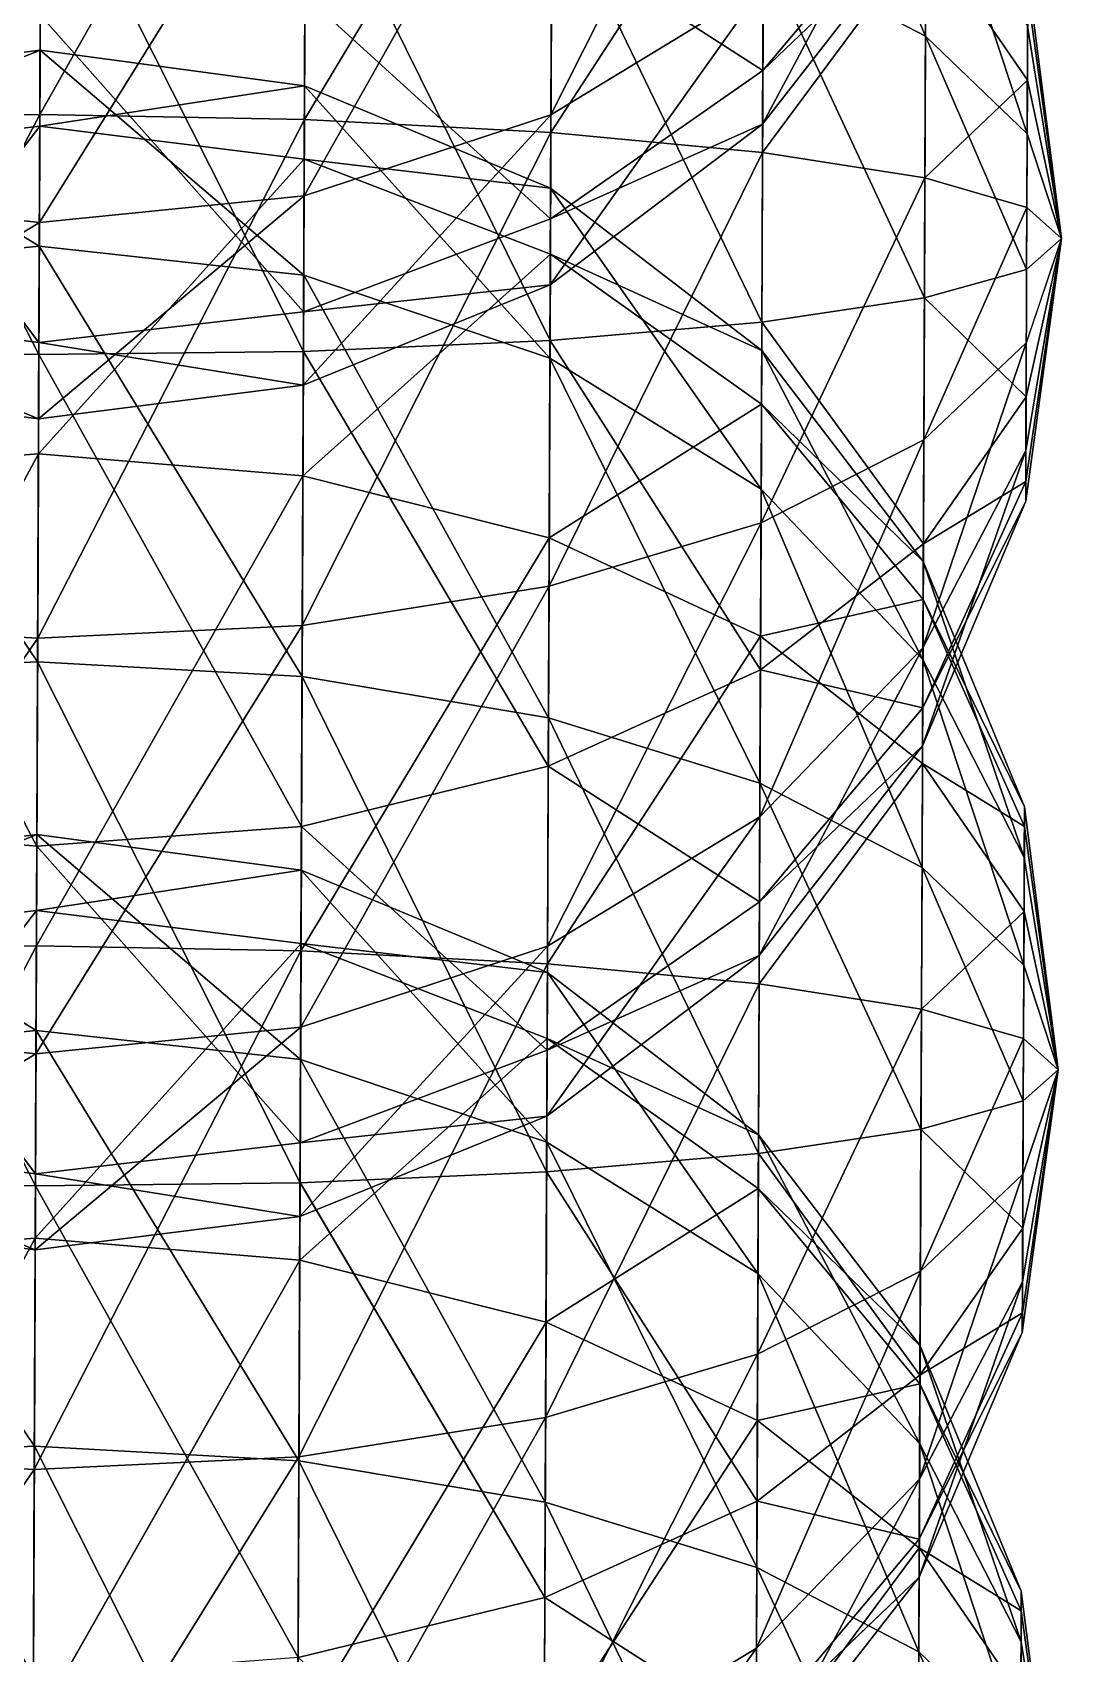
# Model space of a CAD drawing. Header units: metres. Extents: x -322 to 100, y -423 to 142.
# Drawn here: x -171.3 to -141.1, y -194.02 to -146.46 of the extents above; entities that cross this region are included whole.
import ezdxf

# ---------------------------------------------------------------- set-up
doc = ezdxf.new("R2010")
doc.units = ezdxf.units.M

msp = doc.modelspace()

# ---------------------------------------------------------------- linework, layer by layer
for points in [[(-171.02634, -134.44098, -673.1218), (-178.79335, -135.02066, -673.941), (-178.85034, -148.95383, -668.3855), (-178.85023, -148.95372, -668.3854)], [(-171.02634, -134.44098, -673.1218), (-178.85034, -148.95383, -668.3855), (-171.08534, -148.86565, -667.3703), (-171.08524, -148.86554, -667.3702)], [(-163.26434, -135.0842, -673.941), (-171.02634, -134.44098, -673.1218), (-171.08534, -148.86565, -667.3703), (-171.08524, -148.86554, -667.3702)], [(-163.26434, -135.0842, -673.941), (-171.08534, -148.86565, -667.3703), (-163.32133, -149.01735, -668.3855), (-163.32123, -149.01724, -668.3854)], [(-156.0363, -136.90646, -676.3427), (-163.26434, -135.0842, -673.941), (-163.32133, -149.01735, -668.3855), (-163.32123, -149.01724, -668.3854)], [(-145.09497, -146.56801, -710.9437), (-149.85245, -144.09473, -716.65186), (-149.81718, -135.47281, -709.852), (-149.81708, -135.4727, -709.85187)], [(-145.09497, -146.56801, -710.9437), (-149.81718, -135.47281, -709.852), (-145.07004, -140.47139, -706.1355), (-145.06993, -140.47128, -706.1354)], [(-149.82124, -136.46448, -845.6188), (-156.0421, -138.3219, -841.2388), (-156.0853, -148.88155, -849.5669), (-156.08519, -148.88144, -849.5668)], [(-149.82124, -136.46448, -845.6188), (-156.0853, -148.88155, -849.5669), (-149.8565, -145.0864, -852.41864), (-149.8564, -145.08629, -852.4185)], [(-156.0363, -136.90646, -676.3427), (-163.32133, -149.01735, -668.3855), (-156.0874, -149.3986, -671.3618), (-156.0873, -149.3985, -671.3617)], [(-149.83481, -139.78363, -680.1633), (-156.0363, -136.90646, -676.3427), (-156.0874, -149.3986, -671.3618), (-156.0873, -149.3985, -671.3617)], [(-156.0421, -138.3219, -841.2388), (-163.2823, -139.4759, -838.48535), (-163.33049, -151.25366, -847.7742), (-163.33038, -151.25356, -847.77405)], [(-156.0421, -138.3219, -841.2388), (-163.33049, -151.25366, -847.7742), (-156.0853, -148.88155, -849.5669), (-156.08519, -148.88144, -849.5668)], [(-171.04846, -139.84785, -837.5462), (-178.81133, -139.41238, -838.48535), (-178.8595, -151.19014, -847.7742), (-178.85939, -151.19003, -847.77405)], [(-163.2823, -139.4759, -838.48535), (-171.04846, -139.84785, -837.5462), (-171.09834, -152.04109, -847.1627), (-171.09824, -152.04099, -847.1626)], [(-163.2823, -139.4759, -838.48535), (-171.09834, -152.04109, -847.1627), (-163.33049, -151.25366, -847.7742), (-163.33038, -151.25356, -847.77405)], [(-149.83481, -139.78363, -680.1633), (-156.0874, -149.3986, -671.3618), (-149.87654, -149.98341, -676.09644), (-149.87643, -149.9833, -676.0963)], [(-145.0825, -143.51959, -685.14246), (-149.83481, -139.78363, -680.1633), (-149.87654, -149.98341, -676.09644), (-149.87643, -149.9833, -676.0963)], [(-171.04846, -139.84785, -837.5462), (-178.8595, -151.19014, -847.7742), (-171.09834, -152.04109, -847.1627), (-171.09824, -152.04099, -847.1626)], [(-145.06863, -140.12682, -856.13513), (-149.8565, -145.0864, -852.41864), (-149.87315, -149.15327, -862.6185), (-149.87305, -149.15317, -862.6184)], [(-145.06863, -140.12682, -856.13513), (-149.87315, -149.15327, -862.6185), (-145.08038, -143.00255, -863.34753), (-145.08028, -143.00244, -863.3474)], [(-171.11415, -155.90565, -726.9559), (-178.81744, -140.90974, -723.7853), (-171.05128, -140.5378, -724.7244), (-171.05118, -140.53769, -724.7243)], [(-163.34915, -155.81747, -725.9407), (-171.11415, -155.90565, -726.9559), (-171.05128, -140.5378, -724.7244), (-171.05118, -140.53769, -724.7243)], [(-163.34915, -155.81747, -725.9407), (-171.05128, -140.5378, -724.7244), (-163.28842, -140.97327, -723.7853), (-163.28831, -140.97316, -723.78516)], [(-142.10966, -149.43774, -704.2965), (-145.09497, -146.56801, -710.9437), (-145.07004, -140.47139, -706.1355), (-145.06993, -140.47128, -706.1354)], [(-145.07004, -140.47139, -706.1355), (-145.07004, -140.47139, -706.1355), (-145.09497, -146.56801, -710.9437), (-145.09486, -146.5679, -710.9436)], [(-142.10966, -149.43774, -704.2965), (-145.07004, -140.47139, -706.1355), (-142.09676, -146.28189, -701.80756), (-142.09665, -146.28178, -701.80743)], [(-171.11415, -155.90565, -726.9559), (-178.87816, -155.75395, -725.9407), (-178.81744, -140.90974, -723.7853), (-178.81734, -140.90964, -723.78516)], [(-156.11234, -155.49542, -722.96436), (-163.34915, -155.81747, -725.9407), (-163.28842, -140.97327, -723.7853), (-163.28831, -140.97316, -723.78516)], [(-156.11234, -155.49542, -722.96436), (-163.28842, -140.97327, -723.7853), (-156.05789, -142.18648, -721.03186), (-156.05779, -142.18637, -721.03174)], [(-149.8667, -147.57541, -873.4853), (-156.06369, -143.6019, -885.9279), (-149.83888, -140.77557, -882.1073), (-149.83878, -140.77547, -882.1072)], [(-145.07582, -141.88683, -871.0315), (-149.8667, -147.57541, -873.4853), (-149.83888, -140.77557, -882.1073), (-149.83878, -140.77547, -882.1072)], [(-149.8969, -154.96144, -718.22974), (-156.11234, -155.49542, -722.96436), (-156.05789, -142.18648, -721.03186), (-156.05779, -142.18637, -721.03174)], [(-149.8969, -154.96144, -718.22974), (-156.05789, -142.18648, -721.03186), (-149.85245, -144.09473, -716.65186), (-149.85234, -144.09462, -716.65173)], [(-145.08038, -143.00255, -863.34753), (-149.8667, -147.57541, -873.4853), (-145.07582, -141.88683, -871.0315), (-145.07571, -141.88672, -871.0314)], [(-145.08038, -143.00255, -863.34753), (-149.87315, -149.15327, -862.6185), (-149.8667, -147.57541, -873.4853), (-149.8666, -147.5753, -873.48517)], [(-156.09776, -151.92996, -875.36816), (-163.3064, -145.36499, -888.32965), (-156.06369, -143.6019, -885.9279), (-156.06358, -143.60179, -885.9278)], [(-149.8667, -147.57541, -873.4853), (-156.09776, -151.92996, -875.36816), (-156.06369, -143.6019, -885.9279), (-156.06358, -143.60179, -885.9278)], [(-145.0825, -143.51959, -685.14246), (-149.87654, -149.98341, -676.09644), (-145.112, -150.73193, -682.2667), (-145.1119, -150.73183, -682.2666)], [(-142.10321, -147.85976, -690.94073), (-145.0825, -143.51959, -685.14246), (-145.112, -150.73193, -682.2667), (-145.1119, -150.73183, -682.2666)], [(-142.09303, -145.37085, -694.0966), (-145.0825, -143.51959, -685.14246), (-142.10321, -147.85976, -690.94073), (-142.1031, -147.85965, -690.9406)], [(-145.1264, -154.25192, -712.05945), (-149.8969, -154.96144, -718.22974), (-149.85245, -144.09473, -716.65186), (-149.85234, -144.09462, -716.65173)], [(-145.1264, -154.25192, -712.05945), (-149.85245, -144.09473, -716.65186), (-145.09497, -146.56801, -710.9437), (-145.09486, -146.5679, -710.9436)], [(-141.09999, -152.50836, -697.1631), (-142.09676, -146.28189, -701.80756), (-142.09067, -144.7933, -698.07416), (-142.09056, -144.7932, -698.07404)], [(-141.09999, -152.50836, -697.1631), (-142.09067, -144.7933, -698.07416), (-142.09303, -145.37085, -694.0966), (-142.09293, -145.37074, -694.0965)], [(-171.11275, -155.56108, -876.9555), (-178.87341, -154.5902, -876.5518), (-178.83542, -145.30145, -888.32965), (-178.83531, -145.30135, -888.3295)], [(-171.11275, -155.56108, -876.9555), (-178.83542, -145.30145, -888.32965), (-171.07341, -145.94467, -889.1488), (-171.0733, -145.94456, -889.1487)], [(-163.34439, -154.65372, -876.5518), (-171.07341, -145.94467, -889.1488), (-163.3064, -145.36499, -888.32965), (-163.30629, -145.36488, -888.3295)], [(-156.09776, -151.92996, -875.36816), (-163.34439, -154.65372, -876.5518), (-163.3064, -145.36499, -888.32965), (-163.30629, -145.36488, -888.3295)], [(-149.8565, -145.0864, -852.41864), (-156.0853, -148.88155, -849.5669), (-156.10567, -153.86244, -862.0591), (-156.10556, -153.86234, -862.05896)], [(-149.8565, -145.0864, -852.41864), (-156.10567, -153.86244, -862.0591), (-149.87315, -149.15327, -862.6185), (-149.87305, -149.15317, -862.6184)], [(-141.09999, -152.50836, -697.1631), (-142.09303, -145.37085, -694.0966), (-142.10321, -147.85976, -690.94073), (-142.1031, -147.85965, -690.9406)], [(-163.34439, -154.65372, -876.5518), (-171.11275, -155.56108, -876.9555), (-171.07341, -145.94467, -889.1488), (-171.0733, -145.94456, -889.1487)], [(-141.09999, -152.50836, -697.1631), (-142.10966, -149.43774, -704.2965), (-142.09676, -146.28189, -701.80756), (-142.09665, -146.28178, -701.80743)], [(-142.09676, -146.28189, -701.80756), (-142.09676, -146.28189, -701.80756), (-142.10966, -149.43774, -704.2965), (-142.10956, -149.43764, -704.2964)], [(-142.12595, -153.41524, -704.874), (-145.1264, -154.25192, -712.05945), (-145.09497, -146.56801, -710.9437), (-145.09486, -146.5679, -710.9436)], [(-142.12595, -153.41524, -704.874), (-145.09497, -146.56801, -710.9437), (-142.10966, -149.43774, -704.2965), (-142.10956, -149.43764, -704.2964)], [(-171.07764, -146.97878, -532.7387), (-178.8463, -147.96217, -532.6188), (-178.85512, -150.11758, -517.7744), (-178.85501, -150.11748, -517.7743)], [(-171.07764, -146.97878, -532.7387), (-178.85512, -150.11758, -517.7744), (-171.08676, -149.21022, -517.3707), (-171.08665, -149.21011, -517.3706)], [(-171.10117, -152.73022, -547.1635), (-178.8463, -147.96217, -532.6188), (-171.07764, -146.97878, -532.7387), (-171.07753, -146.97867, -532.7386)], [(-163.34001, -153.58116, -546.55206), (-171.10117, -152.73022, -547.1635), (-171.07764, -146.97878, -532.7387), (-171.07753, -146.97867, -532.7386)], [(-163.31729, -148.0257, -532.6188), (-171.07764, -146.97878, -532.7387), (-171.08676, -149.21022, -517.3707), (-171.08665, -149.21011, -517.3706)], [(-163.34001, -153.58116, -546.55206), (-171.07764, -146.97878, -532.7387), (-163.31729, -148.0257, -532.6188), (-163.31718, -148.02559, -532.61865)], [(-149.87315, -149.15327, -862.6185), (-156.09776, -151.92996, -875.36816), (-149.8667, -147.57541, -873.4853), (-149.8666, -147.5753, -873.48517)], [(-142.10321, -147.85976, -690.94073), (-145.112, -150.73193, -682.2667), (-142.11848, -151.59314, -689.45215), (-142.11838, -151.59303, -689.452)], [(-141.09999, -152.50836, -697.1631), (-142.10321, -147.85976, -690.94073), (-142.11848, -151.59314, -689.45215), (-142.11838, -151.59303, -689.452)], [(-171.10117, -152.73022, -547.1635), (-178.86902, -153.51764, -546.55206), (-178.8463, -147.96217, -532.6188), (-178.84619, -147.96207, -532.61865)], [(-163.31729, -148.0257, -532.6188), (-171.08676, -149.21022, -517.3707), (-163.3261, -150.1811, -517.7744), (-163.32599, -150.181, -517.7743)], [(-156.11447, -156.01247, -544.75934), (-163.34001, -153.58116, -546.55206), (-163.31729, -148.0257, -532.6188), (-163.31718, -148.02559, -532.61865)], [(-156.09409, -151.03157, -532.26715), (-163.31729, -148.0257, -532.6188), (-163.3261, -150.1811, -517.7744), (-163.32599, -150.181, -517.7743)], [(-156.11447, -156.01247, -544.75934), (-163.31729, -148.0257, -532.6188), (-156.09409, -151.03157, -532.26715), (-156.09398, -151.03146, -532.267)], [(-171.08534, -148.86565, -667.3703), (-178.85034, -148.95383, -668.3855), (-178.91107, -163.79803, -670.5409), (-178.91096, -163.79793, -670.5408)], [(-171.08534, -148.86565, -667.3703), (-178.91107, -163.79803, -670.5409), (-171.14821, -164.2335, -669.60175), (-171.1481, -164.2334, -669.6016)], [(-171.08676, -149.21022, -517.3707), (-178.85512, -150.11758, -517.7744), (-178.89311, -159.40631, -505.99658), (-178.893, -159.4062, -505.9965)], [(-171.08676, -149.21022, -517.3707), (-178.89311, -159.40631, -505.99658), (-171.1261, -158.82663, -505.1774), (-171.12599, -158.82652, -505.1773)], [(-163.32133, -149.01735, -668.3855), (-171.08534, -148.86565, -667.3703), (-171.14821, -164.2335, -669.60175), (-171.1481, -164.2334, -669.6016)], [(-163.32133, -149.01735, -668.3855), (-171.14821, -164.2335, -669.60175), (-163.38205, -163.86156, -670.5409), (-163.38194, -163.86145, -670.5408)], [(-163.3261, -150.1811, -517.7744), (-171.08676, -149.21022, -517.3707), (-171.1261, -158.82663, -505.1774), (-171.12599, -158.82652, -505.1773)], [(-156.0874, -149.3986, -671.3618), (-163.32133, -149.01735, -668.3855), (-163.38205, -163.86156, -670.5409), (-163.38194, -163.86145, -670.5408)], [(-156.0853, -148.88155, -849.5669), (-163.33049, -151.25366, -847.7742), (-163.35321, -156.80913, -861.70746), (-163.3531, -156.80902, -861.70734)], [(-156.0853, -148.88155, -849.5669), (-163.35321, -156.80913, -861.70746), (-156.10567, -153.86244, -862.0591), (-156.10556, -153.86234, -862.05896)], [(-149.87315, -149.15327, -862.6185), (-156.10567, -153.86244, -862.0591), (-156.09776, -151.92996, -875.36816), (-156.09766, -151.92986, -875.36804)], [(-156.0874, -149.3986, -671.3618), (-163.38205, -163.86156, -670.5409), (-156.14185, -162.70755, -673.2943), (-156.14174, -162.70744, -673.2942)], [(-149.87654, -149.98341, -676.09644), (-156.0874, -149.3986, -671.3618), (-156.14185, -162.70755, -673.2943), (-156.14174, -162.70744, -673.2942)], [(-141.09999, -152.50836, -697.1631), (-142.12595, -153.41524, -704.874), (-142.10966, -149.43774, -704.2965), (-142.10956, -149.43764, -704.2964)], [(-163.3261, -150.1811, -517.7744), (-171.1261, -158.82663, -505.1774), (-163.3641, -159.46985, -505.99658), (-163.364, -159.46974, -505.9965)], [(-156.10199, -152.96407, -518.95807), (-163.3261, -150.1811, -517.7744), (-163.3641, -159.46985, -505.99658), (-163.364, -159.46974, -505.9965)], [(-156.09409, -151.03157, -532.26715), (-163.3261, -150.1811, -517.7744), (-156.10199, -152.96407, -518.95807), (-156.10188, -152.96396, -518.95795)], [(-149.87654, -149.98341, -676.09644), (-156.14185, -162.70755, -673.2943), (-149.92099, -160.85013, -677.6743), (-149.92088, -160.85002, -677.6742)], [(-145.112, -150.73193, -682.2667), (-149.87654, -149.98341, -676.09644), (-149.92099, -160.85013, -677.6743), (-149.92088, -160.85002, -677.6742)], [(-145.112, -150.73193, -682.2667), (-149.92099, -160.85013, -677.6743), (-145.14343, -158.41585, -683.38245), (-145.14333, -158.41574, -683.3823)], [(-142.11848, -151.59314, -689.45215), (-145.112, -150.73193, -682.2667), (-145.14343, -158.41585, -683.38245), (-145.14333, -158.41574, -683.3823)], [(-171.09834, -152.04109, -847.1627), (-178.8595, -151.19014, -847.7742), (-178.88223, -156.7456, -861.70746), (-178.88213, -156.7455, -861.70734)], [(-149.91695, -159.85846, -541.9076), (-156.11447, -156.01247, -544.75934), (-156.09409, -151.03157, -532.26715), (-156.09398, -151.03146, -532.267)], [(-149.9003, -155.79158, -531.7077), (-156.09409, -151.03157, -532.26715), (-156.10199, -152.96407, -518.95807), (-156.10188, -152.96396, -518.95795)], [(-149.91695, -159.85846, -541.9076), (-156.09409, -151.03157, -532.26715), (-149.9003, -155.79158, -531.7077), (-149.90019, -155.79147, -531.7076)], [(-163.33049, -151.25366, -847.7742), (-171.09834, -152.04109, -847.1627), (-171.12187, -157.79253, -861.5875), (-171.12177, -157.79242, -861.5874)], [(-163.33049, -151.25366, -847.7742), (-171.12187, -157.79253, -861.5875), (-163.35321, -156.80913, -861.70746), (-163.3531, -156.80902, -861.70734)], [(-142.11848, -151.59314, -689.45215), (-145.14343, -158.41585, -683.38245), (-142.13477, -155.57063, -690.02966), (-142.13466, -155.57053, -690.02954)], [(-141.09999, -152.50836, -697.1631), (-142.11848, -151.59314, -689.45215), (-142.13477, -155.57063, -690.02966), (-142.13466, -155.57053, -690.02954)], [(-171.09834, -152.04109, -847.1627), (-178.88223, -156.7456, -861.70746), (-171.12187, -157.79253, -861.5875), (-171.12177, -157.79242, -861.5874)], [(-156.10567, -153.86244, -862.0591), (-163.34439, -154.65372, -876.5518), (-156.09776, -151.92996, -875.36816), (-156.09766, -151.92986, -875.36804)], [(-141.09999, -152.50836, -697.1631), (-142.14767, -158.72649, -692.5186), (-142.15376, -160.21506, -696.252), (-142.15366, -160.21495, -696.2519)], [(-141.09999, -152.50836, -697.1631), (-142.15376, -160.21506, -696.252), (-142.1514, -159.63753, -700.22955), (-142.15129, -159.63742, -700.22943)], [(-141.09999, -152.50836, -697.1631), (-142.1514, -159.63753, -700.22955), (-142.14122, -157.1486, -703.38544), (-142.14111, -157.1485, -703.3853)], [(-141.09999, -152.50836, -697.1631), (-142.13477, -155.57063, -690.02966), (-142.14767, -158.72649, -692.5186), (-142.14757, -158.72638, -692.5185)], [(-141.09999, -152.50836, -697.1631), (-142.14122, -157.1486, -703.38544), (-142.12595, -153.41524, -704.874), (-142.12584, -153.41513, -704.8739)], [(-171.15105, -164.92345, -556.78), (-178.86902, -153.51764, -546.55206), (-171.10117, -152.73022, -547.1635), (-171.10106, -152.73012, -547.1634)], [(-163.38818, -165.35892, -555.8409), (-171.15105, -164.92345, -556.78), (-171.10117, -152.73022, -547.1635), (-171.10106, -152.73012, -547.1634)], [(-171.10117, -152.73022, -547.1635), (-171.10117, -152.73022, -547.1635), (-171.15105, -164.92345, -556.78), (-171.15094, -164.92334, -556.7799)], [(-163.38818, -165.35892, -555.8409), (-171.10117, -152.73022, -547.1635), (-163.34001, -153.58116, -546.55206), (-163.3399, -153.58105, -546.55194)], [(-156.10199, -152.96407, -518.95807), (-163.3641, -159.46985, -505.99658), (-156.13606, -161.29211, -508.39832), (-156.13596, -161.292, -508.39822)], [(-149.90677, -157.36945, -520.84094), (-156.10199, -152.96407, -518.95807), (-156.13606, -161.29211, -508.39832), (-156.13596, -161.292, -508.39822)], [(-149.9003, -155.79158, -531.7077), (-156.10199, -152.96407, -518.95807), (-149.90677, -157.36945, -520.84094), (-149.90666, -157.36934, -520.8408)], [(-171.15105, -164.92345, -556.78), (-178.9172, -165.2954, -555.8409), (-178.86902, -153.51764, -546.55206), (-178.86891, -153.51753, -546.55194)], [(-156.15765, -166.57213, -553.08746), (-163.38818, -165.35892, -555.8409), (-163.34001, -153.58116, -546.55206), (-163.3399, -153.58105, -546.55194)], [(-163.34001, -153.58116, -546.55206), (-163.34001, -153.58116, -546.55206), (-163.38818, -165.35892, -555.8409), (-163.38808, -165.35881, -555.84076)], [(-156.15765, -166.57213, -553.08746), (-163.34001, -153.58116, -546.55206), (-156.11447, -156.01247, -544.75934), (-156.11436, -156.01236, -544.7592)], [(-142.14122, -157.1486, -703.38544), (-145.1264, -154.25192, -712.05945), (-142.12595, -153.41524, -704.874), (-142.12584, -153.41513, -704.8739)], [(-156.10567, -153.86244, -862.0591), (-163.35321, -156.80913, -861.70746), (-163.34439, -154.65372, -876.5518), (-163.34428, -154.65361, -876.5517)], [(-145.1559, -161.46426, -709.1837), (-149.8969, -154.96144, -718.22974), (-145.1264, -154.25192, -712.05945), (-145.1263, -154.25182, -712.0593)], [(-142.14122, -157.1486, -703.38544), (-145.1559, -161.46426, -709.1837), (-145.1264, -154.25192, -712.05945), (-145.1263, -154.25182, -712.0593)], [(-171.12187, -157.79253, -861.5875), (-178.88223, -156.7456, -861.70746), (-178.87341, -154.5902, -876.5518), (-178.8733, -154.59009, -876.5517)], [(-171.12187, -157.79253, -861.5875), (-178.87341, -154.5902, -876.5518), (-171.11275, -155.56108, -876.9555), (-171.11264, -155.56097, -876.9554)], [(-163.35321, -156.80913, -861.70746), (-171.11275, -155.56108, -876.9555), (-163.34439, -154.65372, -876.5518), (-163.34428, -154.65361, -876.5517)], [(-149.93863, -165.16122, -714.16284), (-156.11234, -155.49542, -722.96436), (-149.8969, -154.96144, -718.22974), (-149.89679, -154.96133, -718.2296)], [(-145.1559, -161.46426, -709.1837), (-149.93863, -165.16122, -714.16284), (-149.8969, -154.96144, -718.22974), (-149.89679, -154.96133, -718.2296)], [(-156.16344, -167.98755, -717.98346), (-163.34915, -155.81747, -725.9407), (-156.11234, -155.49542, -722.96436), (-156.11223, -155.49532, -722.96423)], [(-149.93863, -165.16122, -714.16284), (-156.16344, -167.98755, -717.98346), (-156.11234, -155.49542, -722.96436), (-156.11223, -155.49532, -722.96423)], [(-171.17316, -170.33032, -721.20435), (-178.93517, -169.6871, -720.3852), (-178.87816, -155.75395, -725.9407), (-178.87805, -155.75385, -725.94055)], [(-171.17316, -170.33032, -721.20435), (-178.87816, -155.75395, -725.9407), (-171.11415, -155.90565, -726.9559), (-171.11404, -155.90555, -726.95575)], [(-163.40614, -169.75064, -720.3852), (-171.17316, -170.33032, -721.20435), (-171.11415, -155.90565, -726.9559), (-171.11404, -155.90555, -726.95575)], [(-163.35321, -156.80913, -861.70746), (-171.12187, -157.79253, -861.5875), (-171.11275, -155.56108, -876.9555), (-171.11264, -155.56097, -876.9554)], [(-163.40614, -169.75064, -720.3852), (-171.11415, -155.90565, -726.9559), (-163.34915, -155.81747, -725.9407), (-163.34904, -155.81737, -725.94055)], [(-156.16344, -167.98755, -717.98346), (-163.40614, -169.75064, -720.3852), (-163.34915, -155.81747, -725.9407), (-163.34904, -155.81737, -725.94055)], [(-145.1698, -164.85704, -538.1911), (-149.91695, -159.85846, -541.9076), (-149.9003, -155.79158, -531.7077), (-149.90019, -155.79147, -531.7076)], [(-145.15804, -161.98131, -530.9787), (-149.9003, -155.79158, -531.7077), (-149.90677, -157.36945, -520.84094), (-149.90666, -157.36934, -520.8408)], [(-145.1698, -164.85704, -538.1911), (-149.9003, -155.79158, -531.7077), (-145.15804, -161.98131, -530.9787), (-145.15793, -161.9812, -530.9786)], [(-142.13477, -155.57063, -690.02966), (-145.14343, -158.41585, -683.38245), (-145.16837, -164.51247, -688.1907), (-145.16826, -164.51236, -688.19055)], [(-142.13477, -155.57063, -690.02966), (-145.16837, -164.51247, -688.1907), (-142.14767, -158.72649, -692.5186), (-142.14757, -158.72638, -692.5185)], [(-149.95221, -168.48038, -548.70746), (-156.15765, -166.57213, -553.08746), (-156.11447, -156.01247, -544.75934), (-156.11436, -156.01236, -544.7592)], [(-156.11447, -156.01247, -544.75934), (-156.11447, -156.01247, -544.75934), (-156.15765, -166.57213, -553.08746), (-156.15755, -166.57202, -553.08734)], [(-149.95221, -168.48038, -548.70746), (-156.11447, -156.01247, -544.75934), (-149.91695, -159.85846, -541.9076), (-149.91684, -159.85835, -541.9075)], [(-149.90677, -157.36945, -520.84094), (-156.13606, -161.29211, -508.39832), (-149.93457, -164.16928, -512.21893), (-149.93446, -164.16917, -512.2188)], [(-145.1626, -163.09703, -523.29474), (-149.90677, -157.36945, -520.84094), (-149.93457, -164.16928, -512.21893), (-149.93446, -164.16917, -512.2188)], [(-145.15804, -161.98131, -530.9787), (-149.90677, -157.36945, -520.84094), (-145.1626, -163.09703, -523.29474), (-145.16249, -163.09692, -523.2946)], [(-142.1514, -159.63753, -700.22955), (-145.1559, -161.46426, -709.1837), (-142.14122, -157.1486, -703.38544), (-142.14111, -157.1485, -703.3853)], [(-171.1261, -158.82663, -505.1774), (-178.89311, -159.40631, -505.99658), (-178.9501, -173.33948, -500.44107), (-178.95, -173.33937, -500.44098)], [(-171.1261, -158.82663, -505.1774), (-178.9501, -173.33948, -500.44107), (-171.1851, -173.2513, -499.4259), (-171.185, -173.25119, -499.4258)], [(-163.3641, -159.46985, -505.99658), (-171.1261, -158.82663, -505.1774), (-171.1851, -173.2513, -499.4259), (-171.185, -173.25119, -499.4258)], [(-145.14343, -158.41585, -683.38245), (-149.92099, -160.85013, -677.6743), (-149.95627, -169.47205, -684.4742), (-149.95616, -169.47194, -684.47406)], [(-145.14343, -158.41585, -683.38245), (-149.95627, -169.47205, -684.4742), (-145.16837, -164.51247, -688.1907), (-145.16826, -164.51236, -688.19055)], [(-142.14767, -158.72649, -692.5186), (-145.16837, -164.51247, -688.1907), (-145.18013, -167.3882, -695.4031), (-145.18002, -167.38809, -695.40295)], [(-142.14767, -158.72649, -692.5186), (-145.18013, -167.3882, -695.4031), (-142.15376, -160.21506, -696.252), (-142.15366, -160.21495, -696.2519)], [(-163.3641, -159.46985, -505.99658), (-171.1851, -173.2513, -499.4259), (-163.4211, -173.403, -500.44107), (-163.42099, -173.4029, -500.44098)], [(-156.13606, -161.29211, -508.39832), (-163.3641, -159.46985, -505.99658), (-163.4211, -173.403, -500.44107), (-163.42099, -173.4029, -500.44098)], [(-142.15376, -160.21506, -696.252), (-145.17557, -166.27248, -703.08704), (-142.1514, -159.63753, -700.22955), (-142.15129, -159.63742, -700.22943)], [(-142.1514, -159.63753, -700.22955), (-145.17557, -166.27248, -703.08704), (-145.1559, -161.46426, -709.1837), (-145.15579, -161.46416, -709.1836)], [(-145.19473, -170.95366, -542.9993), (-149.95221, -168.48038, -548.70746), (-149.91695, -159.85846, -541.9076), (-149.91684, -159.85835, -541.9075)], [(-149.91695, -159.85846, -541.9076), (-149.91695, -159.85846, -541.9076), (-149.95221, -168.48038, -548.70746), (-149.9521, -168.48027, -548.70734)], [(-145.19473, -170.95366, -542.9993), (-149.91695, -159.85846, -541.9076), (-145.1698, -164.85704, -538.1911), (-145.1697, -164.85693, -538.191)], [(-142.15376, -160.21506, -696.252), (-145.18013, -167.3882, -695.4031), (-145.17557, -166.27248, -703.08704), (-145.17546, -166.27237, -703.0869)], [(-149.92099, -160.85013, -677.6743), (-156.14185, -162.70755, -673.2943), (-156.18504, -173.2672, -681.62244), (-156.18494, -173.26709, -681.6223)], [(-149.92099, -160.85013, -677.6743), (-156.18504, -173.2672, -681.62244), (-149.95627, -169.47205, -684.4742), (-149.95616, -169.47194, -684.47406)], [(-156.13606, -161.29211, -508.39832), (-163.4211, -173.403, -500.44107), (-156.18716, -173.78426, -503.4174), (-156.18706, -173.78415, -503.4173)], [(-149.93457, -164.16928, -512.21893), (-156.13606, -161.29211, -508.39832), (-156.18716, -173.78426, -503.4174), (-156.18706, -173.78415, -503.4173)], [(-145.17557, -166.27248, -703.08704), (-149.93863, -165.16122, -714.16284), (-145.1559, -161.46426, -709.1837), (-145.15579, -161.46416, -709.1836)], [(-142.19652, -170.66754, -533.86316), (-145.1698, -164.85704, -538.1911), (-145.15804, -161.98131, -530.9787), (-145.15793, -161.9812, -530.9786)], [(-142.19043, -169.17896, -530.12976), (-145.15804, -161.98131, -530.9787), (-145.1626, -163.09703, -523.29474), (-145.16249, -163.09692, -523.2946)], [(-142.19652, -170.66754, -533.86316), (-145.15804, -161.98131, -530.9787), (-142.19043, -169.17896, -530.12976), (-142.19032, -169.17885, -530.12964)], [(-156.14185, -162.70755, -673.2943), (-163.38205, -163.86156, -670.5409), (-163.43024, -175.63931, -679.8297), (-163.43013, -175.6392, -679.8296)], [(-156.14185, -162.70755, -673.2943), (-163.43024, -175.63931, -679.8297), (-156.18504, -173.2672, -681.62244), (-156.18494, -173.26709, -681.6223)], [(-145.1626, -163.09703, -523.29474), (-149.93457, -164.16928, -512.21893), (-145.18227, -167.90524, -517.19806), (-145.18216, -167.90514, -517.19794)], [(-142.1928, -169.7565, -526.1522), (-145.1626, -163.09703, -523.29474), (-145.18227, -167.90524, -517.19806), (-145.18216, -167.90514, -517.19794)], [(-142.19043, -169.17896, -530.12976), (-145.1626, -163.09703, -523.29474), (-142.1928, -169.7565, -526.1522), (-142.19269, -169.7564, -526.1521)], [(-171.14821, -164.2335, -669.60175), (-178.91107, -163.79803, -670.5409), (-178.95924, -175.57579, -679.8297), (-178.95914, -175.57568, -679.8296)], [(-163.38205, -163.86156, -670.5409), (-171.14821, -164.2335, -669.60175), (-171.19809, -176.42674, -679.21826), (-171.19798, -176.42664, -679.21814)], [(-163.38205, -163.86156, -670.5409), (-171.19809, -176.42674, -679.21826), (-163.43024, -175.63931, -679.8297), (-163.43013, -175.6392, -679.8296)], [(-171.14821, -164.2335, -669.60175), (-178.95924, -175.57579, -679.8297), (-171.19809, -176.42674, -679.21826), (-171.19798, -176.42664, -679.21814)], [(-149.93457, -164.16928, -512.21893), (-156.18716, -173.78426, -503.4174), (-149.9763, -174.36906, -508.152), (-149.9762, -174.36896, -508.15192)], [(-145.18227, -167.90524, -517.19806), (-149.93457, -164.16928, -512.21893), (-149.9763, -174.36906, -508.152), (-149.9762, -174.36896, -508.15192)], [(-145.16837, -164.51247, -688.1907), (-149.95627, -169.47205, -684.4742), (-149.9729, -173.53893, -694.6741), (-149.9728, -173.53882, -694.67395)], [(-145.16837, -164.51247, -688.1907), (-149.9729, -173.53893, -694.6741), (-145.18013, -167.3882, -695.4031), (-145.18002, -167.38809, -695.40295)], [(-171.21391, -180.2913, -559.0115), (-178.9172, -165.2954, -555.8409), (-171.15105, -164.92345, -556.78), (-171.15094, -164.92334, -556.7799)], [(-163.44891, -180.20312, -557.9963), (-171.21391, -180.2913, -559.0115), (-171.15105, -164.92345, -556.78), (-171.15094, -164.92334, -556.7799)], [(-163.44891, -180.20312, -557.9963), (-171.15105, -164.92345, -556.78), (-163.38818, -165.35892, -555.8409), (-163.38808, -165.35881, -555.84076)], [(-142.20943, -173.8234, -536.3521), (-145.19473, -170.95366, -542.9993), (-145.1698, -164.85704, -538.1911), (-145.1697, -164.85693, -538.191)], [(-145.1698, -164.85704, -538.1911), (-145.1698, -164.85704, -538.1911), (-145.19473, -170.95366, -542.9993), (-145.19463, -170.95355, -542.9992)], [(-142.20943, -173.8234, -536.3521), (-145.1698, -164.85704, -538.1911), (-142.19652, -170.66754, -533.86316), (-142.19641, -170.66743, -533.86304)], [(-171.21391, -180.2913, -559.0115), (-178.97792, -180.1396, -557.9963), (-178.9172, -165.2954, -555.8409), (-178.9171, -165.29529, -555.84076)], [(-156.2121, -179.88107, -555.01996), (-163.44891, -180.20312, -557.9963), (-163.38818, -165.35892, -555.8409), (-163.38808, -165.35881, -555.84076)], [(-156.2121, -179.88107, -555.01996), (-163.38818, -165.35892, -555.8409), (-156.15765, -166.57213, -553.08746), (-156.15755, -166.57202, -553.08734)], [(-149.96645, -171.96106, -705.54083), (-156.16344, -167.98755, -717.98346), (-149.93863, -165.16122, -714.16284), (-149.93852, -165.16112, -714.1627)], [(-145.17557, -166.27248, -703.08704), (-149.96645, -171.96106, -705.54083), (-149.93863, -165.16122, -714.16284), (-149.93852, -165.16112, -714.1627)], [(-145.18013, -167.3882, -695.4031), (-149.96645, -171.96106, -705.54083), (-145.17557, -166.27248, -703.08704), (-145.17546, -166.27237, -703.0869)], [(-149.99666, -179.34709, -550.28534), (-156.2121, -179.88107, -555.01996), (-156.15765, -166.57213, -553.08746), (-156.15755, -166.57202, -553.08734)], [(-149.99666, -179.34709, -550.28534), (-156.15765, -166.57213, -553.08746), (-149.95221, -168.48038, -548.70746), (-149.9521, -168.48027, -548.70734)], [(-145.18013, -167.3882, -695.4031), (-149.9729, -173.53893, -694.6741), (-149.96645, -171.96106, -705.54083), (-149.96634, -171.96095, -705.5407)], [(-156.19751, -176.31561, -707.4237), (-163.40614, -169.75064, -720.3852), (-156.16344, -167.98755, -717.98346), (-156.16333, -167.98744, -717.98334)], [(-149.96645, -171.96106, -705.54083), (-156.19751, -176.31561, -707.4237), (-156.16344, -167.98755, -717.98346), (-156.16333, -167.98744, -717.98334)], [(-145.18227, -167.90524, -517.19806), (-149.9763, -174.36906, -508.152), (-145.21176, -175.11758, -514.3223), (-145.21165, -175.11748, -514.3222)], [(-142.20297, -172.2454, -522.99634), (-145.18227, -167.90524, -517.19806), (-145.21176, -175.11758, -514.3223), (-145.21165, -175.11748, -514.3222)], [(-142.1928, -169.7565, -526.1522), (-145.18227, -167.90524, -517.19806), (-142.20297, -172.2454, -522.99634), (-142.20287, -172.2453, -522.9962)], [(-145.22617, -178.63757, -544.11505), (-149.99666, -179.34709, -550.28534), (-149.95221, -168.48038, -548.70746), (-149.9521, -168.48027, -548.70734)], [(-145.22617, -178.63757, -544.11505), (-149.95221, -168.48038, -548.70746), (-145.19473, -170.95366, -542.9993), (-145.19463, -170.95355, -542.9992)], [(-141.19975, -176.89401, -529.2187), (-142.19652, -170.66754, -533.86316), (-142.19043, -169.17896, -530.12976), (-142.19032, -169.17885, -530.12964)], [(-141.19975, -176.89401, -529.2187), (-142.19043, -169.17896, -530.12976), (-142.1928, -169.7565, -526.1522), (-142.19269, -169.7564, -526.1521)], [(-171.2125, -179.94673, -709.01105), (-178.97316, -178.97585, -708.60736), (-178.93517, -169.6871, -720.3852), (-178.93506, -169.687, -720.3851)], [(-171.2125, -179.94673, -709.01105), (-178.93517, -169.6871, -720.3852), (-171.17316, -170.33032, -721.20435), (-171.17305, -170.33022, -721.2042)], [(-163.44414, -179.03937, -708.60736), (-171.17316, -170.33032, -721.20435), (-163.40614, -169.75064, -720.3852), (-163.40604, -169.75053, -720.3851)], [(-156.19751, -176.31561, -707.4237), (-163.44414, -179.03937, -708.60736), (-163.40614, -169.75064, -720.3852), (-163.40604, -169.75053, -720.3851)], [(-149.95627, -169.47205, -684.4742), (-156.18504, -173.2672, -681.62244), (-156.20541, -178.2481, -694.1146), (-156.2053, -178.24799, -694.1145)], [(-149.95627, -169.47205, -684.4742), (-156.20541, -178.2481, -694.1146), (-149.9729, -173.53893, -694.6741), (-149.9728, -173.53882, -694.67395)], [(-141.19975, -176.89401, -529.2187), (-142.1928, -169.7565, -526.1522), (-142.20297, -172.2454, -522.99634), (-142.20287, -172.2453, -522.9962)], [(-171.17175, -169.98616, -964.7927), (-178.94041, -170.96956, -964.6728), (-178.94923, -173.12497, -949.8285), (-178.94913, -173.12486, -949.82837)], [(-171.17175, -169.98616, -964.7927), (-178.94923, -173.12497, -949.8285), (-171.18088, -172.2176, -949.42474), (-171.18077, -172.2175, -949.4246)], [(-171.19528, -175.73761, -979.2175), (-178.94041, -170.96956, -964.6728), (-171.17175, -169.98616, -964.7927), (-171.17165, -169.98605, -964.7926)], [(-163.43413, -176.58855, -978.6061), (-171.19528, -175.73761, -979.2175), (-171.17175, -169.98616, -964.7927), (-171.17165, -169.98605, -964.7926)], [(-163.4114, -171.03308, -964.6728), (-171.17175, -169.98616, -964.7927), (-171.18088, -172.2176, -949.42474), (-171.18077, -172.2175, -949.4246)], [(-163.43413, -176.58855, -978.6061), (-171.17175, -169.98616, -964.7927), (-163.4114, -171.03308, -964.6728), (-163.4113, -171.03297, -964.67267)], [(-163.44414, -179.03937, -708.60736), (-171.2125, -179.94673, -709.01105), (-171.17316, -170.33032, -721.20435), (-171.17305, -170.33022, -721.2042)], [(-141.19975, -176.89401, -529.2187), (-142.20943, -173.8234, -536.3521), (-142.19652, -170.66754, -533.86316), (-142.19641, -170.66743, -533.86304)], [(-142.19652, -170.66754, -533.86316), (-142.19652, -170.66754, -533.86316), (-142.20943, -173.8234, -536.3521), (-142.20932, -173.82329, -536.352)], [(-171.19528, -175.73761, -979.2175), (-178.96313, -176.52502, -978.6061), (-178.94041, -170.96956, -964.6728), (-178.9403, -170.96945, -964.67267)], [(-163.4114, -171.03308, -964.6728), (-171.18088, -172.2176, -949.42474), (-163.42021, -173.18849, -949.8285), (-163.4201, -173.18839, -949.82837)], [(-156.20859, -179.01985, -976.81335), (-163.43413, -176.58855, -978.6061), (-163.4114, -171.03308, -964.6728), (-163.4113, -171.03297, -964.67267)], [(-156.1882, -174.03896, -964.32117), (-163.4114, -171.03308, -964.6728), (-163.42021, -173.18849, -949.8285), (-163.4201, -173.18839, -949.82837)], [(-156.20859, -179.01985, -976.81335), (-163.4114, -171.03308, -964.6728), (-156.1882, -174.03896, -964.32117), (-156.1881, -174.03885, -964.32104)], [(-142.22571, -177.80089, -536.9296), (-145.22617, -178.63757, -544.11505), (-145.19473, -170.95366, -542.9993), (-145.19463, -170.95355, -542.9992)], [(-142.22571, -177.80089, -536.9296), (-145.19473, -170.95366, -542.9993), (-142.20943, -173.8234, -536.3521), (-142.20932, -173.82329, -536.352)], [(-149.9729, -173.53893, -694.6741), (-156.19751, -176.31561, -707.4237), (-149.96645, -171.96106, -705.54083), (-149.96634, -171.96095, -705.5407)], [(-171.18088, -172.2176, -949.42474), (-178.94923, -173.12497, -949.8285), (-178.98723, -182.4137, -938.0506), (-178.98712, -182.41359, -938.0505)], [(-171.18088, -172.2176, -949.42474), (-178.98723, -182.4137, -938.0506), (-171.22021, -181.83401, -937.23145), (-171.22011, -181.83391, -937.2313)], [(-163.42021, -173.18849, -949.8285), (-171.18088, -172.2176, -949.42474), (-171.22021, -181.83401, -937.23145), (-171.22011, -181.83391, -937.2313)], [(-142.20297, -172.2454, -522.99634), (-145.21176, -175.11758, -514.3223), (-142.21825, -175.97879, -521.50775), (-142.21814, -175.97868, -521.5076)], [(-141.19975, -176.89401, -529.2187), (-142.20297, -172.2454, -522.99634), (-142.21825, -175.97879, -521.50775), (-142.21814, -175.97868, -521.5076)], [(-171.1851, -173.2513, -499.4259), (-178.9501, -173.33948, -500.44107), (-179.01083, -188.18369, -502.5965), (-179.01073, -188.18358, -502.5964)], [(-171.1851, -173.2513, -499.4259), (-179.01083, -188.18369, -502.5965), (-171.24797, -188.61916, -501.65738), (-171.24786, -188.61905, -501.6573)], [(-163.4211, -173.403, -500.44107), (-171.1851, -173.2513, -499.4259), (-171.24797, -188.61916, -501.65738), (-171.24786, -188.61905, -501.6573)], [(-163.4211, -173.403, -500.44107), (-171.24797, -188.61916, -501.65738), (-163.48181, -188.24721, -502.5965), (-163.4817, -188.2471, -502.5964)], [(-163.42021, -173.18849, -949.8285), (-171.22021, -181.83401, -937.23145), (-163.45822, -182.47723, -938.0506), (-163.45811, -182.47713, -938.0505)], [(-156.18716, -173.78426, -503.4174), (-163.4211, -173.403, -500.44107), (-163.48181, -188.24721, -502.5965), (-163.4817, -188.2471, -502.5964)], [(-156.1961, -175.97145, -951.0121), (-163.42021, -173.18849, -949.8285), (-163.45822, -182.47723, -938.0506), (-163.45811, -182.47713, -938.0505)], [(-156.18504, -173.2672, -681.62244), (-163.43024, -175.63931, -679.8297), (-163.45296, -181.19478, -693.763), (-163.45285, -181.19467, -693.7629)], [(-156.18504, -173.2672, -681.62244), (-163.45296, -181.19478, -693.763), (-156.20541, -178.2481, -694.1146), (-156.2053, -178.24799, -694.1145)], [(-156.1882, -174.03896, -964.32117), (-163.42021, -173.18849, -949.8285), (-156.1961, -175.97145, -951.0121), (-156.196, -175.97134, -951.01196)], [(-149.9729, -173.53893, -694.6741), (-156.20541, -178.2481, -694.1146), (-156.19751, -176.31561, -707.4237), (-156.1974, -176.3155, -707.4236)], [(-156.18716, -173.78426, -503.4174), (-163.48181, -188.24721, -502.5965), (-156.24161, -187.0932, -505.34988), (-156.2415, -187.0931, -505.3498)], [(-149.9763, -174.36906, -508.152), (-156.18716, -173.78426, -503.4174), (-156.24161, -187.0932, -505.34988), (-156.2415, -187.0931, -505.3498)], [(-150.01106, -182.86584, -973.9616), (-156.20859, -179.01985, -976.81335), (-156.1882, -174.03896, -964.32117), (-156.1881, -174.03885, -964.32104)], [(-149.99442, -178.79897, -963.7617), (-156.1882, -174.03896, -964.32117), (-156.1961, -175.97145, -951.0121), (-156.196, -175.97134, -951.01196)], [(-150.01106, -182.86584, -973.9616), (-156.1882, -174.03896, -964.32117), (-149.99442, -178.79897, -963.7617), (-149.99431, -178.79886, -963.7616)], [(-141.19975, -176.89401, -529.2187), (-142.22571, -177.80089, -536.9296), (-142.20943, -173.8234, -536.3521), (-142.20932, -173.82329, -536.352)], [(-149.9763, -174.36906, -508.152), (-156.24161, -187.0932, -505.34988), (-150.02075, -185.23578, -509.7299), (-150.02065, -185.23567, -509.7298)], [(-145.21176, -175.11758, -514.3223), (-149.9763, -174.36906, -508.152), (-150.02075, -185.23578, -509.7299), (-150.02065, -185.23567, -509.7298)], [(-145.21176, -175.11758, -514.3223), (-150.02075, -185.23578, -509.7299), (-145.2432, -182.8015, -515.43805), (-145.24309, -182.80139, -515.4379)], [(-142.21825, -175.97879, -521.50775), (-145.21176, -175.11758, -514.3223), (-145.2432, -182.8015, -515.43805), (-145.24309, -182.80139, -515.4379)], [(-171.19809, -176.42674, -679.21826), (-178.95924, -175.57579, -679.8297), (-178.98196, -181.13126, -693.763), (-178.98186, -181.13115, -693.7629)], [(-171.24516, -187.93083, -988.83405), (-178.96313, -176.52502, -978.6061), (-171.19528, -175.73761, -979.2175), (-171.19518, -175.7375, -979.2174)], [(-163.4823, -188.3663, -987.8949), (-171.24516, -187.93083, -988.83405), (-171.19528, -175.73761, -979.2175), (-171.19518, -175.7375, -979.2174)], [(-171.19528, -175.73761, -979.2175), (-171.19528, -175.73761, -979.2175), (-171.24516, -187.93083, -988.83405), (-171.24506, -187.93073, -988.8339)], [(-163.43024, -175.63931, -679.8297), (-171.19809, -176.42674, -679.21826), (-171.22162, -182.17818, -693.64307), (-171.22151, -182.17807, -693.64294)], [(-163.43024, -175.63931, -679.8297), (-171.22162, -182.17818, -693.64307), (-163.45296, -181.19478, -693.763), (-163.45285, -181.19467, -693.7629)], [(-163.4823, -188.3663, -987.8949), (-171.19528, -175.73761, -979.2175), (-163.43413, -176.58855, -978.6061), (-163.43402, -176.58844, -978.60596)], [(-171.19809, -176.42674, -679.21826), (-178.98196, -181.13126, -693.763), (-171.22162, -182.17818, -693.64307), (-171.22151, -182.17807, -693.64294)], [(-156.1961, -175.97145, -951.0121), (-163.45822, -182.47723, -938.0506), (-156.23018, -184.2995, -940.45233), (-156.23007, -184.2994, -940.4522)], [(-156.20541, -178.2481, -694.1146), (-163.44414, -179.03937, -708.60736), (-156.19751, -176.31561, -707.4237), (-156.1974, -176.3155, -707.4236)], [(-150.00089, -180.37683, -952.89496), (-156.1961, -175.97145, -951.0121), (-156.23018, -184.2995, -940.45233), (-156.23007, -184.2994, -940.4522)], [(-149.99442, -178.79897, -963.7617), (-156.1961, -175.97145, -951.0121), (-150.00089, -180.37683, -952.89496), (-150.00078, -180.37672, -952.89484)], [(-142.21825, -175.97879, -521.50775), (-145.2432, -182.8015, -515.43805), (-142.23453, -179.95628, -522.08527), (-142.23442, -179.95618, -522.08514)], [(-141.19975, -176.89401, -529.2187), (-142.21825, -175.97879, -521.50775), (-142.23453, -179.95628, -522.08527), (-142.23442, -179.95618, -522.08514)], [(-171.24516, -187.93083, -988.83405), (-179.01132, -188.30278, -987.8949), (-178.96313, -176.52502, -978.6061), (-178.96303, -176.52492, -978.60596)], [(-156.25177, -189.57951, -985.1415), (-163.4823, -188.3663, -987.8949), (-163.43413, -176.58855, -978.6061), (-163.43402, -176.58844, -978.60596)], [(-163.43413, -176.58855, -978.6061), (-163.43413, -176.58855, -978.6061), (-163.4823, -188.3663, -987.8949), (-163.4822, -188.3662, -987.8948)], [(-156.25177, -189.57951, -985.1415), (-163.43413, -176.58855, -978.6061), (-156.20859, -179.01985, -976.81335), (-156.20848, -179.01974, -976.81323)], [(-141.19975, -176.89401, -529.2187), (-142.24744, -183.11214, -524.5742), (-142.25352, -184.60071, -528.3076), (-142.25342, -184.6006, -528.3075)], [(-141.19975, -176.89401, -529.2187), (-142.25352, -184.60071, -528.3076), (-142.25116, -184.02318, -532.28516), (-142.25105, -184.02307, -532.28503)], [(-141.19975, -176.89401, -529.2187), (-142.25116, -184.02318, -532.28516), (-142.24098, -181.53426, -535.44104), (-142.24088, -181.53415, -535.4409)], [(-141.19975, -176.89401, -529.2187), (-142.23453, -179.95628, -522.08527), (-142.24744, -183.11214, -524.5742), (-142.24733, -183.11203, -524.5741)], [(-141.19975, -176.89401, -529.2187), (-142.24098, -181.53426, -535.44104), (-142.22571, -177.80089, -536.9296), (-142.2256, -177.80078, -536.9295)], [(-142.24098, -181.53426, -535.44104), (-145.22617, -178.63757, -544.11505), (-142.22571, -177.80089, -536.9296), (-142.2256, -177.80078, -536.9295)], [(-156.20541, -178.2481, -694.1146), (-163.45296, -181.19478, -693.763), (-163.44414, -179.03937, -708.60736), (-163.44403, -179.03926, -708.60724)], [(-145.26392, -187.86443, -970.2451), (-150.01106, -182.86584, -973.9616), (-149.99442, -178.79897, -963.7617), (-149.99431, -178.79886, -963.7616)], [(-145.25215, -184.9887, -963.0327), (-149.99442, -178.79897, -963.7617), (-150.00089, -180.37683, -952.89496), (-150.00078, -180.37672, -952.89484)], [(-145.25566, -185.84991, -541.2393), (-149.99666, -179.34709, -550.28534), (-145.22617, -178.63757, -544.11505), (-145.22606, -178.63747, -544.1149)], [(-145.26392, -187.86443, -970.2451), (-149.99442, -178.79897, -963.7617), (-145.25215, -184.9887, -963.0327), (-145.25204, -184.98859, -963.0326)], [(-142.24098, -181.53426, -535.44104), (-145.25566, -185.84991, -541.2393), (-145.22617, -178.63757, -544.11505), (-145.22606, -178.63747, -544.1149)], [(-171.22162, -182.17818, -693.64307), (-178.98196, -181.13126, -693.763), (-178.97316, -178.97585, -708.60736), (-178.97305, -178.97574, -708.60724)], [(-171.22162, -182.17818, -693.64307), (-178.97316, -178.97585, -708.60736), (-171.2125, -179.94673, -709.01105), (-171.21239, -179.94662, -709.0109)], [(-163.45296, -181.19478, -693.763), (-171.2125, -179.94673, -709.01105), (-163.44414, -179.03937, -708.60736), (-163.44403, -179.03926, -708.60724)], [(-150.04633, -191.48776, -980.7615), (-156.25177, -189.57951, -985.1415), (-156.20859, -179.01985, -976.81335), (-156.20848, -179.01974, -976.81323)], [(-156.20859, -179.01985, -976.81335), (-156.20859, -179.01985, -976.81335), (-156.25177, -189.57951, -985.1415), (-156.25166, -189.5794, -985.14136)], [(-150.04633, -191.48776, -980.7615), (-156.20859, -179.01985, -976.81335), (-150.01106, -182.86584, -973.9616), (-150.01096, -182.86574, -973.9615)], [(-150.03839, -189.54688, -546.21844), (-156.2121, -179.88107, -555.01996), (-149.99666, -179.34709, -550.28534), (-149.99655, -179.34698, -550.2852)], [(-145.25566, -185.84991, -541.2393), (-150.03839, -189.54688, -546.21844), (-149.99666, -179.34709, -550.28534), (-149.99655, -179.34698, -550.2852)], [(-171.27292, -194.71597, -553.25995), (-179.03493, -194.07275, -552.4408), (-178.97792, -180.1396, -557.9963), (-178.97781, -180.1395, -557.99615)], [(-171.27292, -194.71597, -553.25995), (-178.97792, -180.1396, -557.9963), (-171.21391, -180.2913, -559.0115), (-171.2138, -180.2912, -559.01135)], [(-163.45296, -181.19478, -693.763), (-171.22162, -182.17818, -693.64307), (-171.2125, -179.94673, -709.01105), (-171.21239, -179.94662, -709.0109)], [(-163.5059, -194.13629, -552.4408), (-171.21391, -180.2913, -559.0115), (-163.44891, -180.20312, -557.9963), (-163.4488, -180.20302, -557.99615)], [(-156.2632, -192.3732, -550.03906), (-163.5059, -194.13629, -552.4408), (-163.44891, -180.20312, -557.9963), (-163.4488, -180.20302, -557.99615)], [(-156.2632, -192.3732, -550.03906), (-163.44891, -180.20312, -557.9963), (-156.2121, -179.88107, -555.01996), (-156.21199, -179.88097, -555.01984)], [(-150.03839, -189.54688, -546.21844), (-156.2632, -192.3732, -550.03906), (-156.2121, -179.88107, -555.01996), (-156.21199, -179.88097, -555.01984)], [(-142.23453, -179.95628, -522.08527), (-145.2432, -182.8015, -515.43805), (-145.26813, -188.89812, -520.2463), (-145.26802, -188.89801, -520.24615)], [(-142.23453, -179.95628, -522.08527), (-145.26813, -188.89812, -520.2463), (-142.24744, -183.11214, -524.5742), (-142.24733, -183.11203, -524.5741)], [(-163.5059, -194.13629, -552.4408), (-171.27292, -194.71597, -553.25995), (-171.21391, -180.2913, -559.0115), (-171.2138, -180.2912, -559.01135)], [(-150.00089, -180.37683, -952.89496), (-156.23018, -184.2995, -940.45233), (-150.02869, -187.17667, -944.27295), (-150.02858, -187.17656, -944.2728)], [(-145.25671, -186.10442, -955.34875), (-150.00089, -180.37683, -952.89496), (-150.02869, -187.17667, -944.27295), (-150.02858, -187.17656, -944.2728)], [(-145.25215, -184.9887, -963.0327), (-150.00089, -180.37683, -952.89496), (-145.25671, -186.10442, -955.34875), (-145.2566, -186.10431, -955.34863)], [(-142.25116, -184.02318, -532.28516), (-145.25566, -185.84991, -541.2393), (-142.24098, -181.53426, -535.44104), (-142.24088, -181.53415, -535.4409)], [(-171.22021, -181.83401, -937.23145), (-178.98723, -182.4137, -938.0506), (-179.04422, -196.34686, -932.4951), (-179.04411, -196.34676, -932.495)], [(-171.22021, -181.83401, -937.23145), (-179.04422, -196.34686, -932.4951), (-171.27922, -196.25868, -931.4799), (-171.27911, -196.25858, -931.4798)], [(-163.45822, -182.47723, -938.0506), (-171.22021, -181.83401, -937.23145), (-171.27922, -196.25868, -931.4799), (-171.27911, -196.25858, -931.4798)], [(-163.45822, -182.47723, -938.0506), (-171.27922, -196.25868, -931.4799), (-163.51521, -196.41039, -932.4951), (-163.5151, -196.41028, -932.495)], [(-156.23018, -184.2995, -940.45233), (-163.45822, -182.47723, -938.0506), (-163.51521, -196.41039, -932.4951), (-163.5151, -196.41028, -932.495)], [(-145.2432, -182.8015, -515.43805), (-150.02075, -185.23578, -509.7299), (-150.05603, -193.8577, -516.5298), (-150.05592, -193.85759, -516.52966)], [(-145.2432, -182.8015, -515.43805), (-150.05603, -193.8577, -516.5298), (-145.26813, -188.89812, -520.2463), (-145.26802, -188.89801, -520.24615)], [(-145.28885, -193.96104, -975.05334), (-150.04633, -191.48776, -980.7615), (-150.01106, -182.86584, -973.9616), (-150.01096, -182.86574, -973.9615)], [(-150.01106, -182.86584, -973.9616), (-150.01106, -182.86584, -973.9616), (-150.04633, -191.48776, -980.7615), (-150.04622, -191.48766, -980.76135)], [(-145.28885, -193.96104, -975.05334), (-150.01106, -182.86584, -973.9616), (-145.26392, -187.86443, -970.2451), (-145.26381, -187.86432, -970.245)], [(-142.24744, -183.11214, -524.5742), (-145.26813, -188.89812, -520.2463), (-145.27989, -191.77385, -527.4587), (-145.27979, -191.77374, -527.45856)], [(-142.24744, -183.11214, -524.5742), (-145.27989, -191.77385, -527.4587), (-142.25352, -184.60071, -528.3076), (-142.25342, -184.6006, -528.3075)], [(-142.25352, -184.60071, -528.3076), (-145.27533, -190.65813, -535.14264), (-142.25116, -184.02318, -532.28516), (-142.25105, -184.02307, -532.28503)], [(-142.25116, -184.02318, -532.28516), (-145.27533, -190.65813, -535.14264), (-145.25566, -185.84991, -541.2393), (-145.25555, -185.84981, -541.2392)], [(-156.23018, -184.2995, -940.45233), (-163.51521, -196.41039, -932.4951), (-156.28128, -196.79164, -935.47144), (-156.28117, -196.79153, -935.4713)], [(-150.02869, -187.17667, -944.27295), (-156.23018, -184.2995, -940.45233), (-156.28128, -196.79164, -935.47144), (-156.28117, -196.79153, -935.4713)], [(-142.25352, -184.60071, -528.3076), (-145.27989, -191.77385, -527.4587), (-145.27533, -190.65813, -535.14264), (-145.27522, -190.65802, -535.1425)], [(-142.29063, -193.67493, -965.9172), (-145.26392, -187.86443, -970.2451), (-145.25215, -184.9887, -963.0327), (-145.25204, -184.98859, -963.0326)], [(-142.28455, -192.18634, -962.1838), (-145.25215, -184.9887, -963.0327), (-145.25671, -186.10442, -955.34875), (-145.2566, -186.10431, -955.34863)], [(-142.29063, -193.67493, -965.9172), (-145.25215, -184.9887, -963.0327), (-142.28455, -192.18634, -962.1838), (-142.28444, -192.18623, -962.18365)], [(-150.02075, -185.23578, -509.7299), (-156.24161, -187.0932, -505.34988), (-156.2848, -197.65285, -513.67804), (-156.2847, -197.65274, -513.6779)], [(-150.02075, -185.23578, -509.7299), (-156.2848, -197.65285, -513.67804), (-150.05603, -193.8577, -516.5298), (-150.05592, -193.85759, -516.52966)], [(-145.27533, -190.65813, -535.14264), (-150.03839, -189.54688, -546.21844), (-145.25566, -185.84991, -541.2393), (-145.25555, -185.84981, -541.2392)], [(-145.25671, -186.10442, -955.34875), (-150.02869, -187.17667, -944.27295), (-145.27638, -190.91263, -949.2521), (-145.27628, -190.91252, -949.25195)], [(-142.28691, -192.76389, -958.20624), (-145.25671, -186.10442, -955.34875), (-145.27638, -190.91263, -949.2521), (-145.27628, -190.91252, -949.25195)], [(-142.28455, -192.18634, -962.1838), (-145.25671, -186.10442, -955.34875), (-142.28691, -192.76389, -958.20624), (-142.2868, -192.76378, -958.2061)], [(-156.24161, -187.0932, -505.34988), (-163.48181, -188.24721, -502.5965), (-163.53, -200.02496, -511.8853), (-163.52989, -200.02486, -511.88522)], [(-156.24161, -187.0932, -505.34988), (-163.53, -200.02496, -511.8853), (-156.2848, -197.65285, -513.67804), (-156.2847, -197.65274, -513.6779)], [(-150.02869, -187.17667, -944.27295), (-156.28128, -196.79164, -935.47144), (-150.07042, -197.37645, -940.20605), (-150.07031, -197.37634, -940.20593)], [(-145.27638, -190.91263, -949.2521), (-150.02869, -187.17667, -944.27295), (-150.07042, -197.37645, -940.20605), (-150.07031, -197.37634, -940.20593)], [(-171.24797, -188.61916, -501.65738), (-179.01083, -188.18369, -502.5965), (-179.059, -199.96144, -511.8853), (-179.0589, -199.96133, -511.88522)], [(-171.30803, -203.29869, -991.0655), (-179.01132, -188.30278, -987.8949), (-171.24516, -187.93083, -988.83405), (-171.24506, -187.93073, -988.8339)], [(-163.54303, -203.21051, -990.0503), (-171.30803, -203.29869, -991.0655), (-171.24516, -187.93083, -988.83405), (-171.24506, -187.93073, -988.8339)], [(-163.48181, -188.24721, -502.5965), (-171.24797, -188.61916, -501.65738), (-171.29785, -200.8124, -511.27386), (-171.29774, -200.81229, -511.27377)], [(-163.48181, -188.24721, -502.5965), (-171.29785, -200.8124, -511.27386), (-163.53, -200.02496, -511.8853), (-163.52989, -200.02486, -511.88522)], [(-163.54303, -203.21051, -990.0503), (-171.24516, -187.93083, -988.83405), (-163.4823, -188.3663, -987.8949), (-163.4822, -188.3662, -987.8948)], [(-142.30354, -196.83078, -968.4061), (-145.28885, -193.96104, -975.05334), (-145.26392, -187.86443, -970.2451), (-145.26381, -187.86432, -970.245)], [(-145.26392, -187.86443, -970.2451), (-145.26392, -187.86443, -970.2451), (-145.28885, -193.96104, -975.05334), (-145.28874, -193.96094, -975.0532)], [(-142.30354, -196.83078, -968.4061), (-145.26392, -187.86443, -970.2451), (-142.29063, -193.67493, -965.9172), (-142.29053, -193.67482, -965.91705)], [(-171.24797, -188.61916, -501.65738), (-179.059, -199.96144, -511.8853), (-171.29785, -200.8124, -511.27386), (-171.29774, -200.81229, -511.27377)], [(-156.30621, -202.88846, -987.074), (-163.54303, -203.21051, -990.0503), (-163.4823, -188.3663, -987.8949), (-163.4822, -188.3662, -987.8948)], [(-156.30621, -202.88846, -987.074), (-163.4823, -188.3663, -987.8949), (-156.25177, -189.57951, -985.1415), (-156.25166, -189.5794, -985.14136)], [(-145.26813, -188.89812, -520.2463), (-150.05603, -193.8577, -516.5298), (-150.07266, -197.92458, -526.7297), (-150.07256, -197.92447, -526.72955)], [(-145.26813, -188.89812, -520.2463), (-150.07266, -197.92458, -526.7297), (-145.27989, -191.77385, -527.4587), (-145.27979, -191.77374, -527.45856)], [(-150.09077, -202.35448, -982.33936), (-156.30621, -202.88846, -987.074), (-156.25177, -189.57951, -985.1415), (-156.25166, -189.5794, -985.14136)], [(-150.06621, -196.34671, -537.59644), (-156.2632, -192.3732, -550.03906), (-150.03839, -189.54688, -546.21844), (-150.03828, -189.54677, -546.2183)], [(-150.09077, -202.35448, -982.33936), (-156.25177, -189.57951, -985.1415), (-150.04633, -191.48776, -980.7615), (-150.04622, -191.48766, -980.76135)], [(-145.27533, -190.65813, -535.14264), (-150.06621, -196.34671, -537.59644), (-150.03839, -189.54688, -546.21844), (-150.03828, -189.54677, -546.2183)], [(-145.27989, -191.77385, -527.4587), (-150.06621, -196.34671, -537.59644), (-145.27533, -190.65813, -535.14264), (-145.27522, -190.65802, -535.1425)], [(-145.27638, -190.91263, -949.2521), (-150.07042, -197.37645, -940.20605), (-145.30588, -198.12497, -946.37634), (-145.30577, -198.12486, -946.3762)], [(-142.29709, -195.25279, -955.05035), (-145.27638, -190.91263, -949.2521), (-145.30588, -198.12497, -946.37634), (-145.30577, -198.12486, -946.3762)], [(-142.28691, -192.76389, -958.20624), (-145.27638, -190.91263, -949.2521), (-142.29709, -195.25279, -955.05035), (-142.29698, -195.25269, -955.05023)], [(-145.32028, -201.64496, -976.16907), (-150.09077, -202.35448, -982.33936), (-150.04633, -191.48776, -980.7615), (-150.04622, -191.48766, -980.76135)], [(-145.32028, -201.64496, -976.16907), (-150.04633, -191.48776, -980.7615), (-145.28885, -193.96104, -975.05334), (-145.28874, -193.96094, -975.0532)], [(-145.27989, -191.77385, -527.4587), (-150.07266, -197.92458, -526.7297), (-150.06621, -196.34671, -537.59644), (-150.0661, -196.3466, -537.5963)], [(-156.29727, -200.70126, -539.4793), (-163.5059, -194.13629, -552.4408), (-156.2632, -192.3732, -550.03906), (-156.26309, -192.3731, -550.03894)], [(-150.06621, -196.34671, -537.59644), (-156.29727, -200.70126, -539.4793), (-156.2632, -192.3732, -550.03906), (-156.26309, -192.3731, -550.03894)], [(-141.29387, -199.9014, -961.2727), (-142.29063, -193.67493, -965.9172), (-142.28455, -192.18634, -962.1838), (-142.28444, -192.18623, -962.18365)], [(-141.29387, -199.9014, -961.2727), (-142.28455, -192.18634, -962.1838), (-142.28691, -192.76389, -958.20624), (-142.2868, -192.76378, -958.2061)], [(-141.29387, -199.9014, -961.2727), (-142.28691, -192.76389, -958.20624), (-142.29709, -195.25279, -955.05035), (-142.29698, -195.25269, -955.05023)], [(-150.05603, -193.8577, -516.5298), (-156.2848, -197.65285, -513.67804), (-156.30518, -202.63374, -526.1702), (-156.30507, -202.63364, -526.1701)], [(-150.05603, -193.8577, -516.5298), (-156.30518, -202.63374, -526.1702), (-150.07266, -197.92458, -526.7297), (-150.07256, -197.92447, -526.72955)], [(-142.31982, -200.80827, -968.98364), (-145.32028, -201.64496, -976.16907), (-145.28885, -193.96104, -975.05334), (-145.28874, -193.96094, -975.0532)], [(-142.31982, -200.80827, -968.98364), (-145.28885, -193.96104, -975.05334), (-142.30354, -196.83078, -968.4061), (-142.30344, -196.83067, -968.406)], [(-141.29387, -199.9014, -961.2727), (-142.30354, -196.83078, -968.4061), (-142.29063, -193.67493, -965.9172), (-142.29053, -193.67482, -965.91705)], [(-142.29063, -193.67493, -965.9172), (-142.29063, -193.67493, -965.9172), (-142.30354, -196.83078, -968.4061), (-142.30344, -196.83067, -968.406)]]:
    msp.add_3dface(points)

doc.saveas('drawing.dxf')
